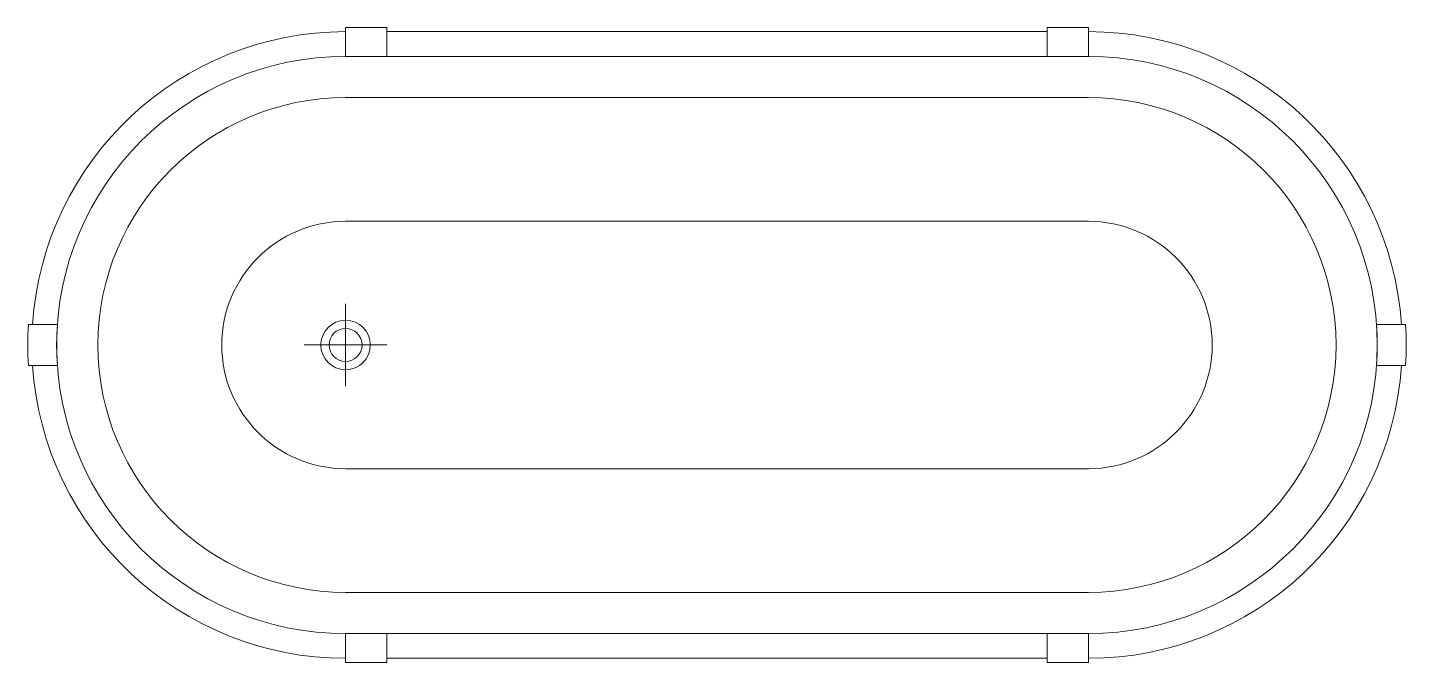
# Model space of a CAD drawing. Header units: millimetres. Extents: x -837 to 834, y -385 to 385.
import ezdxf

# ---------------------------------------------------------------- set-up
doc = ezdxf.new("R2010")
doc.units = ezdxf.units.MM
doc.header["$MEASUREMENT"] = 0
doc.linetypes.add('CENTER', pattern=[2, 1.25, -0.25, 0.25, -0.25])
doc.layers.get('0').update_dxf_attribs({"lineweight": 13})

# ---------------------------------------------------------------- blocks, each defined once
blk = doc.blocks.new('Nbathtub')
at = {"ltscale": 0.2}
for p, q in [((-450, 50), (-450, -50)), ((-500, 0), (-400, 0))]:
    blk.add_line(p, q, dxfattribs=at)
at = {"color": 8, "linetype": 'CENTER', "ltscale": 4}
for p, q in [((-450, 50), (-450, -50)), ((-500, 0), (-400, 0))]:
    blk.add_line(p, q, dxfattribs=at)
at = {"ltscale": 0.2}
for points in [[(-450, 350), (-400, 350), (-400, 385), (-450, 385)], [(400, 350), (450, 350), (450, 385), (400, 385)], [(-450, -385), (-400, -385), (-400, -350), (-450, -350)], [(400, -385), (450, -385), (450, -350), (400, -350)]]:
    blk.add_lwpolyline(points, close=True, dxfattribs=at)
at = {"color": 8}
for points in [[(-450, 350), (-400, 350), (-400, 385), (-450, 385)], [(400, 350), (450, 350), (450, 385), (400, 385)], [(-450, -385), (-400, -385), (-400, -350), (-450, -350)], [(400, -385), (450, -385), (450, -350), (400, -350)]]:
    blk.add_lwpolyline(points, close=True, dxfattribs=at)
at = {"ltscale": 0.2}
for points in [[(-450, 380, 0.395059), (-829.2, 25)], [(829.2, 25, 0.395059), (450, 380)], [(-829.2, -25, 0.395059), (-450, -380)], [(450, -380, 0.395059), (829.2, -25, 0.395059)]]:
    blk.add_lwpolyline(points, format="xyb", dxfattribs=at)
at = {"color": 8}
for points in [[(-450, 380, 0.395059), (-829.2, 25)], [(829.2, 25, 0.395059), (450, 380)], [(-829.2, -25, 0.395059), (-450, -380)], [(450, -380, 0.395059), (829.2, -25, 0.395059)]]:
    blk.add_lwpolyline(points, format="xyb", dxfattribs=at)
at = {"ltscale": 0.2}
for points in [[(400, 380), (-400, 380)], [(-400, -380), (400, -380)]]:
    blk.add_lwpolyline(points, dxfattribs=at)
at = {"color": 8}
for points in [[(400, 380), (-400, 380)], [(-400, -380), (400, -380)]]:
    blk.add_lwpolyline(points, dxfattribs=at)
at = {"ltscale": 0.2}
for points in [[(450, -350, 1), (450, 350), (-450, 350, 1), (-450, -350)], [(450, -300, 1), (450, 300), (-450, 300, 1), (-450, -300)], [(450, -150, 1), (450, 150), (-450, 150, 1), (-450, -150)], [(-799.1, 25), (-834.2, 25, 0.032502), (-834.2, -25), (-799.1, -25, -0.03576)], [(799.1, 25), (834.2, 25, -0.032502), (834.2, -25), (799.1, -25, 0.03576)]]:
    blk.add_lwpolyline(points, format="xyb", close=True, dxfattribs=at)
for points in [[(450, -350, 1), (450, 350), (-450, 350, 1), (-450, -350)], [(450, -300, 1), (450, 300), (-450, 300, 1), (-450, -300)]]:
    blk.add_lwpolyline(points, format="xyb", close=True)
at = {"color": 8}
for points in [[(450, -150, 1), (450, 150), (-450, 150, 1), (-450, -150)], [(-799.1, 25), (-834.2, 25, 0.032502), (-834.2, -25), (-799.1, -25, -0.03576)], [(799.1, 25), (834.2, 25, -0.032502), (834.2, -25), (799.1, -25, 0.03576)]]:
    blk.add_lwpolyline(points, format="xyb", close=True, dxfattribs=at)
at = {"ltscale": 0.2}
for radius in [30, 20]:
    blk.add_circle((-450, 0), radius, dxfattribs=at)
blk.add_circle((-450, 0), 30)
at = {"color": 8}
blk.add_circle((-450, 0), 20, dxfattribs=at)

msp = doc.modelspace()

# ---------------------------------------------------------------- block references
msp.add_blockref('Nbathtub', (-1.3, -0.3))

doc.saveas('drawing.dxf')
